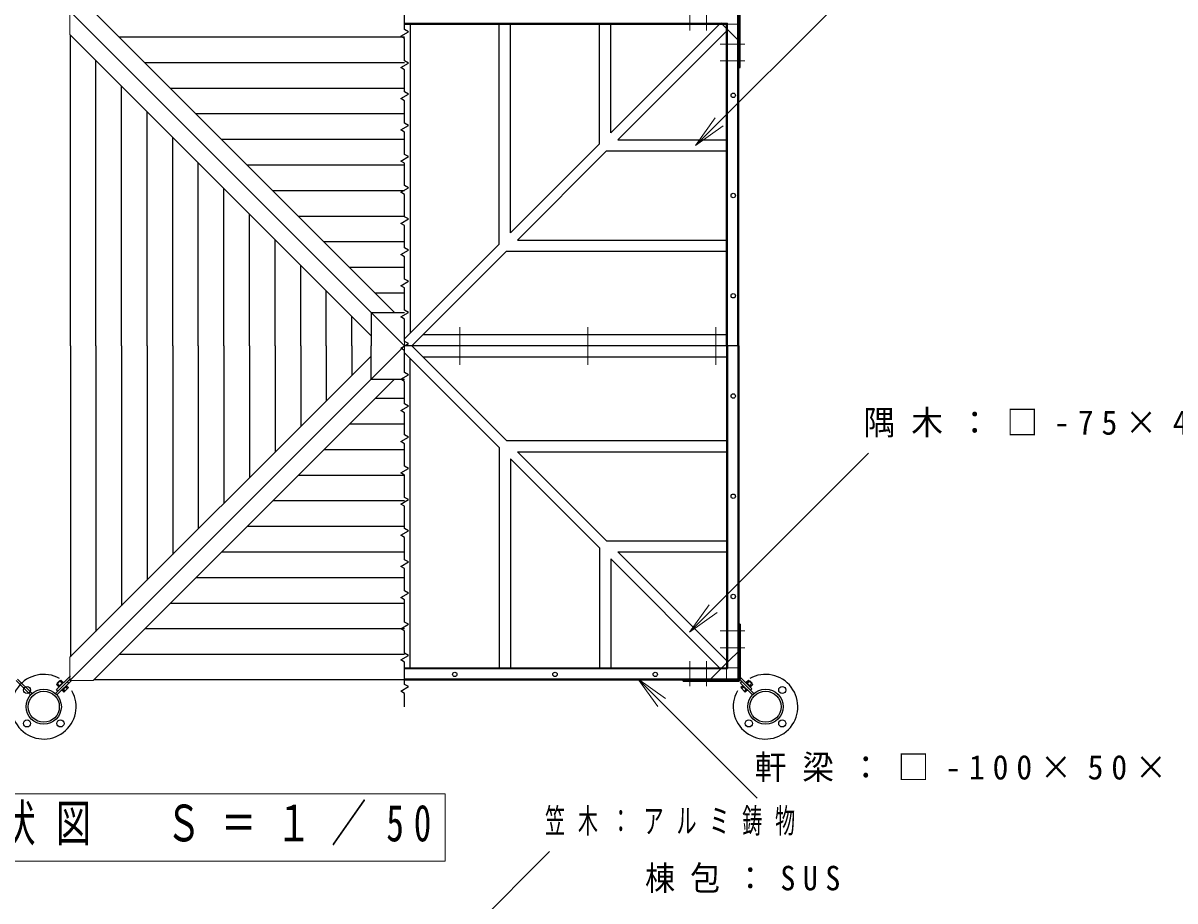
# Model space of a CAD drawing. Units: millimetres on the paper, scale 1:50. Extents: x -365 to 12, y -40 to 257.
# Drawn here: x -268 to -164.5, y 136.6 to 215.4 of the extents above; entities that cross this region are included whole.
import ezdxf

# ---------------------------------------------------------------- set-up
doc = ezdxf.new("R2010")
doc.units = ezdxf.units.MM
doc.linetypes.add('USER1', pattern=[4.5, 2.5, -2])
doc.linetypes.add('USER2', pattern=[6, 3, -1, 1, -1])
doc.layers.add('LY_1', color=7, linetype='Continuous', lineweight=13)
doc.styles.add('ＭＳ ゴシック', font='')
doc.styles.get('ＭＳ ゴシック').set_extended_font_data('MS Gothic')

# ---------------------------------------------------------------- blocks, each defined once
blk = doc.blocks.new('open_arrow')
at = {"color": 0, "linetype": 'Continuous', "lineweight": -2}
blk.add_lwpolyline([(7.5, 1.25), (0, 0), (7.5, -1.25)], dxfattribs=at)

msp = doc.modelspace()

# ---------------------------------------------------------------- linework, layer by layer
at = {"layer": 'LY_1'}
for p, q in [((-207.572, 204.417), (-192.038, 219.951)), ((-233.697, 187.063), (-233.697, 186.426)), ((-233.697, 185.79), (-233.697, 186.426)), ((-208.111, 160.708), (-192.038, 176.781)), ((-212.747, 156.526), (-202.043, 145.822)), ((-230.069, 146.213), (-302.125, 146.213)), ((-230.069, 140.157), (-230.069, 146.213)), ((-232.77, 128.919), (-220.679, 141.01)), ((-302.125, 140.157), (-230.069, 140.157))]:
    msp.add_line(p, q, dxfattribs=at)
at = {"layer": 'LY_1', "color": 131}
for p, q in [((-263.744, 214.387), (-263.744, 216.473)), ((-263.744, 214.387), (-263.744, 216.473)), ((-263.744, 158.466), (-263.744, 156.38)), ((-261.658, 156.38), (-263.744, 156.38)), ((-261.658, 156.38), (-263.744, 156.38))]:
    msp.add_line(p, q, dxfattribs=at)
at = {"layer": 'LY_1', "color": 131, "lineweight": 25}
for p, q in [((-236.697, 189.426), (-263.744, 216.473)), ((-236.697, 189.426), (-263.744, 216.473)), ((-236.697, 189.426), (-263.744, 216.473)), ((-234.611, 189.426), (-261.658, 216.473)), ((-233.197, 215.326), (-233.197, 187.563)), ((-225.197, 195.563), (-225.197, 215.326)), ((-224.197, 196.563), (-224.197, 215.326)), ((-216.197, 204.563), (-216.197, 215.326)), ((-215.197, 205.563), (-215.197, 215.326)), ((-236.697, 187.34), (-263.744, 214.387)), ((-236.697, 187.34), (-263.744, 214.387)), ((-214.56, 204.926), (-204.797, 204.926)), ((-215.56, 203.926), (-204.797, 203.926)), ((-223.56, 195.926), (-204.797, 195.926)), ((-224.56, 194.926), (-204.797, 194.926)), ((-236.697, 185.512), (-263.744, 158.466)), ((-233.197, 157.526), (-233.197, 185.29)), ((-236.697, 183.426), (-263.744, 156.38)), ((-236.697, 183.426), (-263.744, 156.38)), ((-236.697, 183.426), (-263.744, 156.38)), ((-234.611, 183.426), (-261.658, 156.38)), ((-234.611, 183.426), (-261.658, 156.38)), ((-224.56, 177.926), (-204.797, 177.926)), ((-225.197, 177.29), (-225.197, 157.526)), ((-223.56, 176.926), (-204.797, 176.926)), ((-224.197, 176.29), (-224.197, 157.526)), ((-215.56, 168.926), (-204.797, 168.926)), ((-216.197, 168.29), (-216.197, 157.526)), ((-214.56, 167.926), (-204.797, 167.926)), ((-215.197, 167.29), (-215.197, 157.526))]:
    msp.add_line(p, q, dxfattribs=at)
at = {"layer": 'LY_1', "linetype": 'USER2'}
for p, q in [((-208.097, 216.981), (-208.097, 214.742)), ((-206.597, 216.981), (-206.597, 214.742)), ((-203.142, 213.526), (-205.381, 213.526)), ((-203.142, 212.026), (-205.381, 212.026)), ((-228.744, 186.426), (-228.744, 188.121)), ((-228.744, 186.426), (-228.744, 188.121)), ((-217.25, 186.426), (-217.25, 188.121)), ((-217.25, 186.426), (-217.25, 188.121)), ((-205.756, 186.426), (-205.756, 188.121)), ((-205.756, 186.426), (-205.756, 188.121)), ((-228.744, 186.426), (-228.744, 184.732)), ((-228.744, 186.426), (-228.744, 184.732)), ((-217.25, 186.426), (-217.25, 184.732)), ((-217.25, 186.426), (-217.25, 184.732)), ((-205.756, 186.426), (-205.756, 184.732)), ((-205.756, 186.426), (-205.756, 184.732)), ((-203.142, 160.826), (-205.381, 160.826)), ((-203.142, 159.326), (-205.381, 159.326)), ((-208.097, 155.872), (-208.097, 158.111)), ((-206.597, 155.872), (-206.597, 158.111))]:
    msp.add_line(p, q, dxfattribs=at)
at = {"layer": 'LY_1', "color": 40, "lineweight": 25}
for p, q in [((-203.797, 186.426), (-203.797, 216.326)), ((-233.697, 215.406), (-204.717, 215.406)), ((-233.697, 215.326), (-204.797, 215.326)), ((-204.797, 186.426), (-204.797, 215.326)), ((-204.717, 186.426), (-204.717, 215.406)), ((-204.797, 186.426), (-204.797, 157.526)), ((-204.717, 186.426), (-204.717, 157.446)), ((-203.797, 186.426), (-203.797, 156.526)), ((-233.697, 157.526), (-204.797, 157.526)), ((-233.697, 157.446), (-204.717, 157.446)), ((-233.697, 156.526), (-203.797, 156.526))]:
    msp.add_line(p, q, dxfattribs=at)
at = {"layer": 'LY_1', "color": 2, "lineweight": 25}
for p, q in [((-203.697, 211.426), (-203.697, 216.426)), ((-203.577, 211.426), (-203.577, 216.366)), ((-204.697, 214.826), (-205.297, 215.426)), ((-203.697, 211.426), (-203.577, 211.426)), ((-233.697, 186.426), (-236.697, 189.426)), ((-236.697, 189.426), (-236.697, 186.426)), ((-233.697, 186.426), (-236.697, 189.426)), ((-236.697, 189.426), (-233.697, 189.426)), ((-233.697, 186.426), (-236.697, 189.426)), ((-236.697, 189.426), (-236.697, 186.426)), ((-233.697, 186.426), (-236.697, 183.426)), ((-233.697, 186.426), (-236.697, 183.426)), ((-233.697, 186.426), (-236.697, 183.426)), ((-236.697, 183.426), (-236.697, 186.426)), ((-236.697, 183.426), (-233.697, 183.426)), ((-236.697, 183.426), (-233.697, 183.426)), ((-203.697, 161.426), (-203.577, 161.426)), ((-203.697, 161.426), (-203.697, 156.426)), ((-203.577, 161.426), (-203.577, 156.486)), ((-204.697, 158.026), (-205.297, 157.426)), ((-208.697, 156.306), (-208.697, 156.426)), ((-208.697, 156.426), (-203.697, 156.426)), ((-208.697, 156.306), (-203.757, 156.306))]:
    msp.add_line(p, q, dxfattribs=at)
at = {"layer": 'LY_1', "lineweight": 25}
for p, q in [((-203.697, 211.426), (-203.697, 216.366)), ((-203.697, 211.426), (-203.697, 216.366)), ((-203.577, 211.426), (-203.577, 216.366)), ((-203.577, 211.426), (-203.577, 216.366)), ((-205.433, 215.326), (-215.197, 205.563)), ((-204.797, 214.69), (-214.56, 204.926)), ((-203.577, 211.426), (-203.697, 211.426)), ((-203.577, 211.426), (-203.697, 211.426)), ((-216.197, 204.563), (-224.197, 196.563)), ((-215.56, 203.926), (-223.56, 195.926)), ((-225.197, 195.563), (-233.697, 187.063)), ((-224.56, 194.926), (-233.06, 186.426)), ((-203.797, 186.426), (-233.697, 186.426)), ((-203.797, 186.426), (-233.697, 186.426)), ((-203.797, 186.426), (-233.697, 186.426)), ((-203.797, 186.426), (-233.697, 186.426)), ((-224.56, 177.926), (-233.06, 186.426)), ((-225.197, 177.29), (-233.697, 185.79)), ((-215.56, 168.926), (-223.56, 176.926)), ((-216.197, 168.29), (-224.197, 176.29)), ((-204.797, 158.163), (-214.56, 167.926)), ((-205.433, 157.526), (-215.197, 167.29)), ((-203.577, 161.426), (-203.697, 161.426)), ((-203.697, 161.426), (-203.697, 156.486)), ((-203.577, 161.426), (-203.697, 161.426)), ((-203.697, 161.426), (-203.697, 156.486)), ((-203.577, 161.426), (-203.577, 156.486)), ((-203.577, 161.426), (-203.577, 156.486)), ((-267.276, 155.078), (-268.577, 156.38)), ((-267.149, 155.205), (-268.45, 156.507)), ((-265.045, 155.205), (-263.697, 156.554)), ((-265.045, 155.205), (-263.744, 156.507)), ((-264.555, 156.408), (-264.951, 156.012)), ((-264.948, 155.557), (-263.697, 156.808)), ((-264.918, 155.078), (-263.616, 156.38)), ((-264.677, 156.36), (-264.903, 156.134)), ((-264.357, 156.238), (-264.781, 155.814)), ((-264.456, 156.139), (-264.677, 156.36)), ((-264.371, 156.224), (-264.555, 156.408)), ((-264.312, 156.193), (-264.357, 156.238)), ((-263.845, 156.151), (-263.972, 156.278)), ((-208.697, 156.426), (-208.697, 156.306)), ((-208.697, 156.426), (-203.757, 156.426)), ((-208.697, 156.426), (-208.697, 156.306)), ((-208.697, 156.426), (-203.757, 156.426)), ((-208.697, 156.306), (-203.757, 156.306)), ((-208.697, 156.306), (-203.757, 156.306)), ((-202.516, 155.627), (-203.577, 156.688)), ((-202.516, 155.627), (-203.577, 156.688)), ((-202.348, 155.205), (-203.577, 156.434)), ((-202.349, 155.205), (-203.577, 156.434)), ((-203.548, 156.151), (-203.421, 156.278)), ((-203.548, 156.151), (-203.421, 156.278)), ((-203.082, 156.193), (-203.036, 156.238)), ((-203.082, 156.193), (-203.036, 156.238)), ((-203.036, 156.238), (-202.612, 155.814)), ((-203.036, 156.238), (-202.612, 155.814)), ((-203.022, 156.224), (-202.838, 156.408)), ((-203.022, 156.224), (-202.838, 156.408)), ((-202.937, 156.139), (-202.717, 156.36)), ((-202.937, 156.139), (-202.717, 156.36)), ((-202.838, 156.408), (-202.442, 156.012)), ((-202.838, 156.408), (-202.442, 156.012)), ((-202.717, 156.36), (-202.49, 156.134)), ((-202.717, 156.36), (-202.49, 156.134)), ((-264.767, 155.828), (-264.951, 156.012)), ((-264.821, 155.429), (-264.948, 155.557)), ((-264.918, 155.078), (-263.845, 156.151)), ((-264.682, 155.913), (-264.903, 156.134)), ((-264.736, 155.769), (-264.781, 155.814)), ((-264.482, 155.514), (-264.436, 155.469)), ((-264.012, 155.893), (-264.436, 155.469)), ((-264.422, 155.483), (-264.281, 155.342)), ((-264.337, 155.568), (-264.196, 155.427)), ((-263.885, 155.738), (-264.281, 155.342)), ((-264.111, 155.794), (-263.97, 155.653)), ((-264.057, 155.939), (-264.012, 155.893)), ((-264.026, 155.879), (-263.885, 155.738)), ((-202.476, 155.078), (-203.548, 156.151)), ((-202.476, 155.078), (-203.548, 156.151)), ((-203.367, 155.879), (-203.509, 155.738)), ((-203.367, 155.879), (-203.509, 155.738)), ((-203.509, 155.738), (-203.113, 155.342)), ((-203.509, 155.738), (-203.113, 155.342)), ((-203.282, 155.794), (-203.424, 155.653)), ((-203.282, 155.794), (-203.424, 155.653)), ((-203.336, 155.939), (-203.381, 155.893)), ((-203.336, 155.939), (-203.381, 155.893)), ((-203.381, 155.893), (-202.957, 155.469)), ((-203.381, 155.893), (-202.957, 155.469)), ((-203.056, 155.568), (-203.198, 155.427)), ((-203.056, 155.568), (-203.198, 155.427)), ((-202.971, 155.483), (-203.113, 155.342)), ((-202.971, 155.483), (-203.113, 155.342)), ((-202.912, 155.514), (-202.957, 155.469)), ((-202.912, 155.514), (-202.957, 155.469)), ((-202.711, 155.913), (-202.49, 156.134)), ((-202.711, 155.913), (-202.49, 156.134)), ((-202.657, 155.769), (-202.612, 155.814)), ((-202.657, 155.769), (-202.612, 155.814)), ((-202.643, 155.5), (-202.516, 155.627)), ((-202.643, 155.5), (-202.516, 155.627)), ((-202.626, 155.828), (-202.442, 156.012)), ((-202.626, 155.828), (-202.442, 156.012))]:
    msp.add_line(p, q, dxfattribs=at)
at = {"layer": 'LY_1', "color": 4, "linetype": 'USER1'}
for p, q in [((-203.797, 215.326), (-204.697, 215.326)), ((-204.697, 215.326), (-204.697, 186.426)), ((-204.697, 157.526), (-204.697, 186.426)), ((-204.797, 157.426), (-233.697, 157.426)), ((-204.797, 156.526), (-204.797, 157.426)), ((-203.797, 157.526), (-204.697, 157.526))]:
    msp.add_line(p, q, dxfattribs=at)
at = {"layer": 'LY_1', "color": 4, "lineweight": 25}
for p, q in [((-203.697, 215.326), (-203.797, 215.326)), ((-203.697, 186.426), (-203.697, 215.326)), ((-263.697, 186.426), (-263.697, 214.34)), ((-263.697, 186.426), (-263.697, 214.34)), ((-263.697, 186.426), (-263.697, 158.512)), ((-203.697, 186.426), (-203.697, 157.526)), ((-203.697, 157.526), (-203.797, 157.526)), ((-233.697, 156.426), (-261.611, 156.426)), ((-233.697, 156.426), (-261.611, 156.426)), ((-233.697, 156.426), (-204.797, 156.426)), ((-204.797, 156.426), (-204.797, 156.526))]:
    msp.add_line(p, q, dxfattribs=at)
at = {"layer": 'LY_1', "color": 12, "lineweight": 25}
for p, q in [((-233.697, 214.147), (-259.331, 214.147)), ((-261.417, 186.426), (-261.417, 212.061)), ((-261.417, 186.426), (-261.417, 212.061)), ((-233.697, 211.848), (-257.033, 211.848)), ((-259.119, 186.426), (-259.119, 209.762)), ((-259.119, 186.426), (-259.119, 209.762)), ((-233.697, 209.549), (-254.734, 209.549)), ((-256.82, 186.426), (-256.82, 207.463)), ((-256.82, 186.426), (-256.82, 207.463)), ((-233.697, 207.251), (-252.435, 207.251)), ((-254.521, 186.426), (-254.521, 205.165)), ((-254.521, 186.426), (-254.521, 205.165)), ((-233.697, 204.952), (-250.136, 204.952)), ((-252.222, 186.426), (-252.222, 202.866)), ((-252.222, 186.426), (-252.222, 202.866)), ((-233.697, 202.653), (-247.837, 202.653)), ((-249.923, 186.426), (-249.923, 200.567)), ((-249.923, 186.426), (-249.923, 200.567)), ((-233.697, 200.354), (-245.539, 200.354)), ((-247.625, 186.426), (-247.625, 198.268)), ((-247.625, 186.426), (-247.625, 198.268)), ((-233.697, 198.056), (-243.24, 198.056)), ((-245.326, 186.426), (-245.326, 195.97)), ((-245.326, 186.426), (-245.326, 195.97)), ((-233.697, 195.757), (-240.941, 195.757)), ((-243.027, 186.426), (-243.027, 193.671)), ((-243.027, 186.426), (-243.027, 193.671)), ((-233.697, 193.458), (-238.642, 193.458)), ((-240.728, 186.426), (-240.728, 191.372)), ((-240.728, 186.426), (-240.728, 191.372)), ((-233.697, 191.159), (-236.344, 191.159)), ((-238.429, 186.426), (-238.429, 189.073)), ((-238.429, 186.426), (-238.429, 189.073)), ((-261.417, 186.426), (-261.417, 160.792)), ((-259.119, 186.426), (-259.119, 163.091)), ((-256.82, 186.426), (-256.82, 165.389)), ((-254.521, 186.426), (-254.521, 167.688)), ((-252.222, 186.426), (-252.222, 169.987)), ((-249.923, 186.426), (-249.923, 172.286)), ((-247.625, 186.426), (-247.625, 174.584)), ((-245.326, 186.426), (-245.326, 176.883)), ((-243.027, 186.426), (-243.027, 179.182)), ((-240.728, 186.426), (-240.728, 181.481)), ((-238.429, 186.426), (-238.429, 183.78)), ((-233.697, 181.694), (-236.344, 181.694)), ((-233.697, 181.694), (-236.344, 181.694)), ((-233.697, 179.395), (-238.642, 179.395)), ((-233.697, 179.395), (-238.642, 179.395)), ((-233.697, 177.096), (-240.941, 177.096)), ((-233.697, 177.096), (-240.941, 177.096)), ((-233.697, 174.797), (-243.24, 174.797)), ((-233.697, 174.797), (-243.24, 174.797)), ((-233.697, 172.499), (-245.539, 172.499)), ((-233.697, 172.499), (-245.539, 172.499)), ((-233.697, 170.2), (-247.837, 170.2)), ((-233.697, 170.2), (-247.837, 170.2)), ((-233.697, 167.901), (-250.136, 167.901)), ((-233.697, 167.901), (-250.136, 167.901)), ((-233.697, 165.602), (-252.435, 165.602)), ((-233.697, 165.602), (-252.435, 165.602)), ((-233.697, 163.303), (-254.734, 163.303)), ((-233.697, 163.303), (-254.734, 163.303)), ((-233.697, 161.005), (-257.033, 161.005)), ((-233.697, 161.005), (-257.033, 161.005)), ((-233.697, 158.706), (-259.331, 158.706)), ((-233.697, 158.706), (-259.331, 158.706))]:
    msp.add_line(p, q, dxfattribs=at)
at = {"layer": 'LY_1', "color": 2, "linetype": 'USER1'}
for p, q in [((-203.577, 213.706), (-204.697, 214.826)), ((-203.577, 159.146), (-204.697, 158.026)), ((-205.297, 157.426), (-206.417, 156.306))]:
    msp.add_line(p, q, dxfattribs=at)
at = {"layer": 'LY_1', "color": 1, "lineweight": 25}
for p, q in [((-204.797, 187.426), (-232.06, 187.426)), ((-204.797, 185.426), (-232.06, 185.426))]:
    msp.add_line(p, q, dxfattribs=at)
at = {"layer": 'LY_1', "lineweight": 25}
msp.add_lwpolyline([(-233.697, 154.026), (-233.697, 155.226), (-234.043, 155.426), (-233.35, 155.826), (-233.697, 156.026), (-233.697, 158.026), (-234.043, 158.226), (-233.35, 158.626), (-233.697, 158.826), (-233.697, 160.826), (-234.043, 161.026), (-233.35, 161.426), (-233.697, 161.626), (-233.697, 163.626), (-234.043, 163.826), (-233.35, 164.226), (-233.697, 164.426), (-233.697, 166.426), (-234.043, 166.626), (-233.35, 167.026), (-233.697, 167.226), (-233.697, 169.226), (-234.043, 169.426), (-233.35, 169.826), (-233.697, 170.026), (-233.697, 172.026), (-234.043, 172.226), (-233.35, 172.626), (-233.697, 172.826), (-233.697, 174.826), (-234.043, 175.026), (-233.35, 175.426), (-233.697, 175.626), (-233.697, 177.626), (-234.043, 177.826), (-233.35, 178.226), (-233.697, 178.426), (-233.697, 180.426), (-234.043, 180.626), (-233.35, 181.026), (-233.697, 181.226), (-233.697, 183.226), (-234.043, 183.426), (-233.35, 183.826), (-233.697, 184.026), (-233.697, 186.026), (-234.043, 186.226), (-233.35, 186.626), (-233.697, 186.826), (-233.697, 188.826), (-234.043, 189.026), (-233.35, 189.426), (-233.697, 189.626), (-233.697, 191.626), (-234.043, 191.826), (-233.35, 192.226), (-233.697, 192.426), (-233.697, 194.426), (-234.043, 194.626), (-233.35, 195.026), (-233.697, 195.226), (-233.697, 197.226), (-234.043, 197.426), (-233.35, 197.826), (-233.697, 198.026), (-233.697, 200.026), (-234.043, 200.226), (-233.35, 200.626), (-233.697, 200.826), (-233.697, 202.826), (-234.043, 203.026), (-233.35, 203.426), (-233.697, 203.626), (-233.697, 205.626), (-234.043, 205.826), (-233.35, 206.226), (-233.697, 206.426), (-233.697, 208.426), (-234.043, 208.626), (-233.35, 209.026), (-233.697, 209.226), (-233.697, 211.226), (-234.043, 211.426), (-233.35, 211.826), (-233.697, 212.026), (-233.697, 214.026), (-234.043, 214.226), (-233.35, 214.626), (-233.697, 214.826), (-233.697, 216.826)], dxfattribs=at)
for centre, radius in [((-204.197, 208.926), 0.2), ((-204.197, 199.926), 0.2), ((-204.197, 190.926), 0.2), ((-204.197, 181.926), 0.2), ((-204.197, 172.926), 0.2), ((-204.197, 163.926), 0.2), ((-229.197, 156.926), 0.2), ((-220.197, 156.926), 0.2), ((-211.197, 156.926), 0.2), ((-267.597, 155.526), 0.32), ((-266.097, 154.026), 1.58), ((-266.097, 154.026), 1.58), ((-266.097, 154.026), 1.58), ((-266.097, 154.026), 1.398), ((-266.097, 154.026), 1.398), ((-266.097, 154.026), 1.398), ((-201.297, 154.026), 1.58), ((-201.297, 154.026), 1.58), ((-201.297, 154.026), 1.398), ((-201.297, 154.026), 1.398), ((-199.797, 155.526), 0.32), ((-267.597, 152.526), 0.32), ((-264.597, 152.526), 0.32), ((-202.797, 152.526), 0.32), ((-199.797, 152.526), 0.32)]:
    msp.add_circle(centre, radius, dxfattribs=at)
for centre, radius, start, end in [((-266.097, 154.026), 2.9, 60.70955, 29.29045), ((-201.297, 154.026), 2.9, 150.70955, 119.29045), ((-203.757, 156.486), 0.06, 270, 0), ((-203.757, 156.486), 0.18, 270, 0), ((-203.757, 156.486), 0.06, 270, 0), ((-203.757, 156.486), 0.18, 270, 0)]:
    msp.add_arc(centre, radius, start, end, dxfattribs=at)
at = {"layer": 'LY_1', "color": 2, "lineweight": 25}
msp.add_arc((-203.757, 156.486), 0.18, 270, 0, dxfattribs=at)

# ---------------------------------------------------------------- block references
at = {"layer": 'LY_1', "xscale": 0.4, "yscale": 0.4}
for p, rotation in [((-207.572, 204.417), 45), ((-208.111, 160.708), 45), ((-212.747, 156.526), 315)]:
    msp.add_blockref('open_arrow', p, dxfattribs=dict(at, rotation=rotation))

# ---------------------------------------------------------------- texts
at = {"layer": 'LY_1', "attachment_point": 4, "style": 'ＭＳ ゴシック'}
for s, insert, char_height in [('\\T1.5;\\W0.95;隅木：□-75×45×2.3', (-192.492, 179.431), 2.199), ('\\T1.5;\\W0.95;軒梁：□-100×50×3.2', (-202.27, 148.472), 2.199), ('\\T1.57;\\W0.7;屋根伏/小屋組伏図\u3000Ｓ＝１／50', (-302.097, 143.185), 3.299), ('\\T1.64;\\W0.6;笠木：アルミ鋳物', (-221.096, 143.66), 2.199), ('\\T1.5;\\W0.9;棟包：SUS', (-212.113, 138.518), 2.199)]:
    msp.add_mtext(s, dxfattribs=dict(at, insert=insert, char_height=char_height))

doc.saveas('drawing.dxf')
